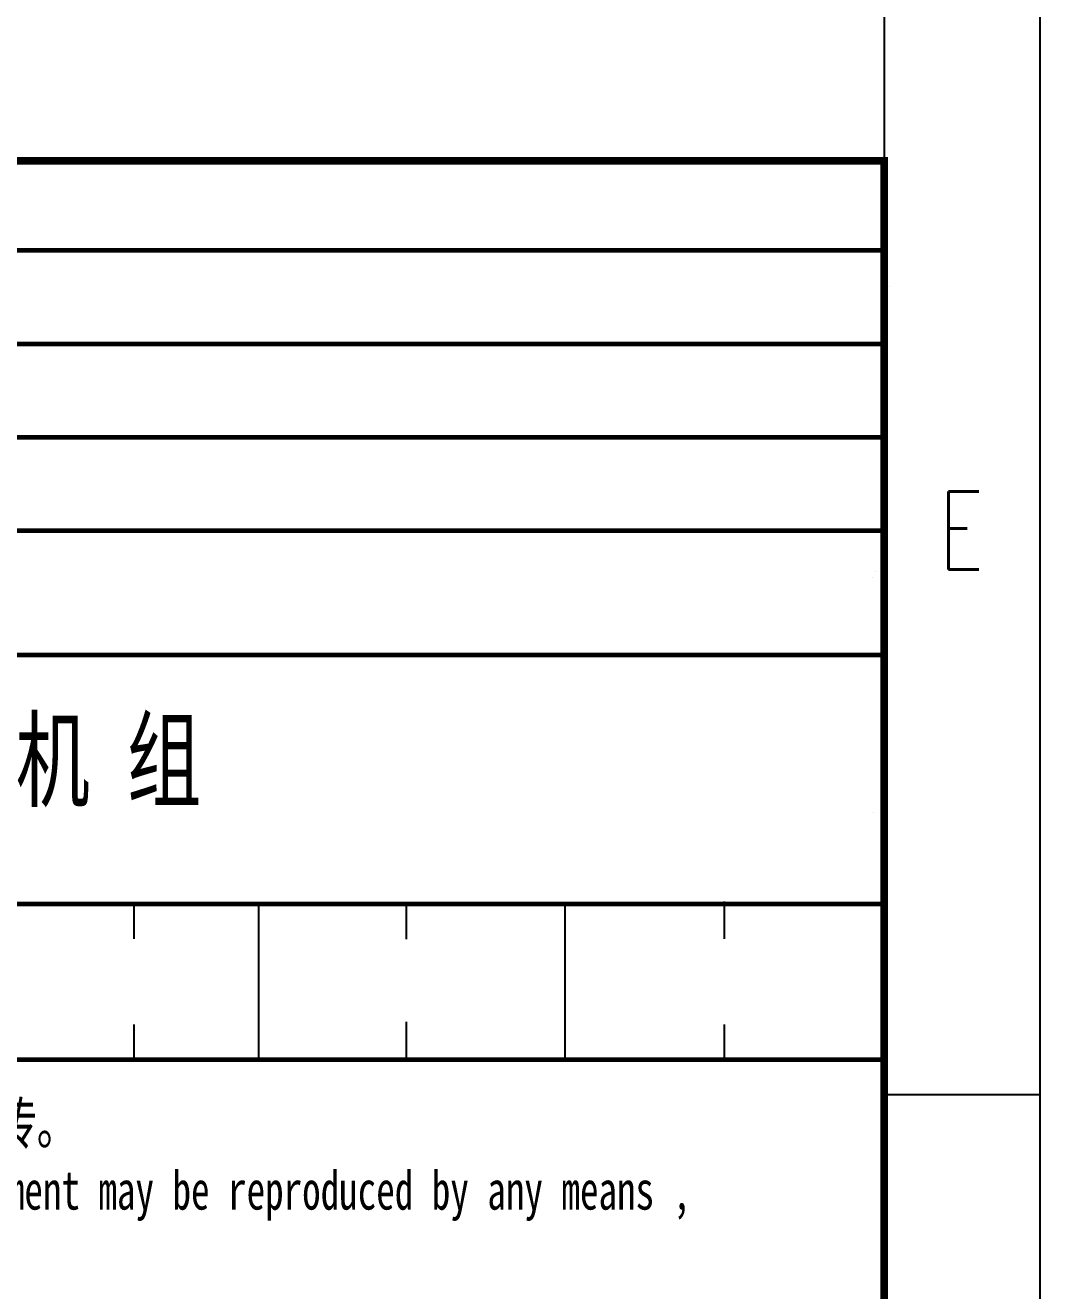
# Model space of a CAD drawing. Header units: millimetres. Extents: x 0 to 1261, y 0 to 594.
# Drawn here: x 1195.8 to 1261, y 69.2 to 150.5 of the extents above; entities that cross this region are included whole.
import ezdxf
from ezdxf.enums import TextEntityAlignment as Align

# ---------------------------------------------------------------- set-up
doc = ezdxf.new("R2010")
doc.units = ezdxf.units.MM
doc.header["$MEASUREMENT"] = 0
for name, color, linetype in [('1', 7, 'Continuous'), ('内层矩形', 1, 'Continuous'), ('图框', 4, 'Continuous'), ('外层矩形', 1, 'Continuous'), ('外部编码', 1, 'Continuous')]:
    doc.layers.add(name, color=color, linetype=linetype)
doc.styles.add('HZ', font='txt_____.ttf', dxfattribs={"width": 0.7, "bigfont": 'HZTXT'})
doc.styles.add('宋体', font='', dxfattribs={"width": 0.7})
doc.styles.get('宋体').set_extended_font_data('SimSun')

# ---------------------------------------------------------------- blocks, each defined once
blk = doc.blocks.new('图签')
at = {"layer": '1'}
for p, q in [((0, 60.055), (0, 131.762)), ((-0.723, 105.013), (-0.723, 105.013)), ((-0.723, 105.013), (-0.723, 105.013)), ((-0.723, 105.013), (-0.723, 105.013)), ((-0.723, 105.013), (-0.723, 105.013)), ((-0.526, 105.359), (-0.526, 105.359)), ((-0.526, 105.359), (-0.526, 105.359)), ((-0.526, 105.359), (-0.526, 105.359)), ((-0.526, 105.359), (-0.526, 105.359)), ((-48.198, 81.763), (-48.198, 84)), ((-40.198, 74), (-40.198, 84)), ((-30.708, 81.753), (-30.708, 84)), ((-20.506, 73.94), (-20.506, 83.94)), ((-10.259, 81.763), (-10.259, 84.172)), ((-48.198, 74), (-48.198, 76.266)), ((-30.708, 74.093), (-30.708, 76.438)), ((-10.259, 74), (-10.259, 76.266)), ((-0.198, 74), (-180.198, 74))]:
    blk.add_line(p, q, dxfattribs=at)
at = {"layer": '1', "color": 7}
for p, q in [((0.338, 123.67), (0.338, 123.67)), ((0.338, 123.67), (0.338, 123.67)), ((0.338, 123.67), (0.338, 123.67)), ((0.338, 123.67), (0.338, 123.67)), ((-0.693, 89.896), (-0.693, 89.896)), ((-0.693, 89.896), (-0.693, 89.896)), ((-0.693, 89.896), (-0.693, 89.896)), ((-0.693, 89.896), (-0.693, 89.896))]:
    blk.add_line(p, q, dxfattribs=at)
at = {"layer": '1', "color": 7, "const_width": 0.5}
blk.add_lwpolyline([(-180, 0), (0, 0), (0, 131.762), (-180, 131.762)], close=True, dxfattribs=at)
at = {"layer": '1', "color": 7, "const_width": 0.3}
for points in [[(-180.198, 126), (-0.198, 126)], [(-180.198, 120), (-0.198, 120)], [(-180.198, 114), (-0.198, 114)], [(-180.198, 108), (-0.198, 108)], [(-180.198, 100), (-0.198, 100)], [(-180.198, 84), (-0.198, 84)], [(-180.198, 74), (-0.198, 74)], [(-180, 74), (0, 74)]]:
    blk.add_lwpolyline(points, dxfattribs=at)
at = {"linetype": 'Continuous', "insert": (-89.207, 92.989), "char_height": 5, "attachment_point": 5, "style": '宋体'}
blk.add_mtext_dynamic_manual_height_columns(' 浙 江 金 七 门 核 电 厂 1、2 号 机 组', width=163.69906, gutter_width=1, heights=[0], dxfattribs=at)
at = {"layer": '1', "color": 7, "ltscale": 0.8, "style": '宋体', "width": 0.7}
for s, height, p in [('本文件产权属中国核电工程有限公司（CNPE）所有，未经书面许可，不得以任何方式复制、传播、发表和外传。', 2.7, (-178.198, 68.56)), ('This document is the property of China Nuclear Power Engineering CO.,LTD (CNPE) , no part of this document may be reproduced by any means ,', 2.5, (-177.884, 64.365))]:
    blk.add_text(s, height=height, dxfattribs=at).set_placement(p)
blk = doc.blocks.new('*U18')
blk.add_blockref('图签', (0, 0))

msp = doc.modelspace()

# ---------------------------------------------------------------- linework, layer by layer
at = {"layer": '内层矩形'}
msp.add_lwpolyline([(25, 584), (1251, 584), (1251, 10), (25, 10)], close=True, dxfattribs=at)
at = {"layer": '图框'}
for p, q in [((1261, 594), (1261, 0)), ((1251, 297), (1251, 10)), ((1251, 297), (1251, 10)), ((1251, 297), (1251, 10)), ((1251, 297), (1251, 10)), ((1251, 81.75), (1261, 81.75))]:
    msp.add_line(p, q, dxfattribs=at)
at = {"layer": '图框', "color": 1}
msp.add_line((1251, 584), (1251, 10), dxfattribs=at)
at = {"layer": '外层矩形'}
msp.add_lwpolyline([(0, 594), (1261, 594), (1261, 0), (0, 0)], close=True, dxfattribs=at)
at = {"layer": '外部编码'}
msp.add_lwpolyline([(1070.802, 94), (1250.802, 94), (1250.802, 84), (1070.802, 84)], close=True, dxfattribs=at)

# ---------------------------------------------------------------- block references
msp.add_blockref('*U18', (1251, 10))

# ---------------------------------------------------------------- texts
at = {"layer": '图框', "style": 'HZ', "width": 0.7}
msp.add_text('E', height=5, dxfattribs=at).set_placement((1255.961, 115.506), align=Align.CENTER)

doc.saveas('drawing.dxf')
